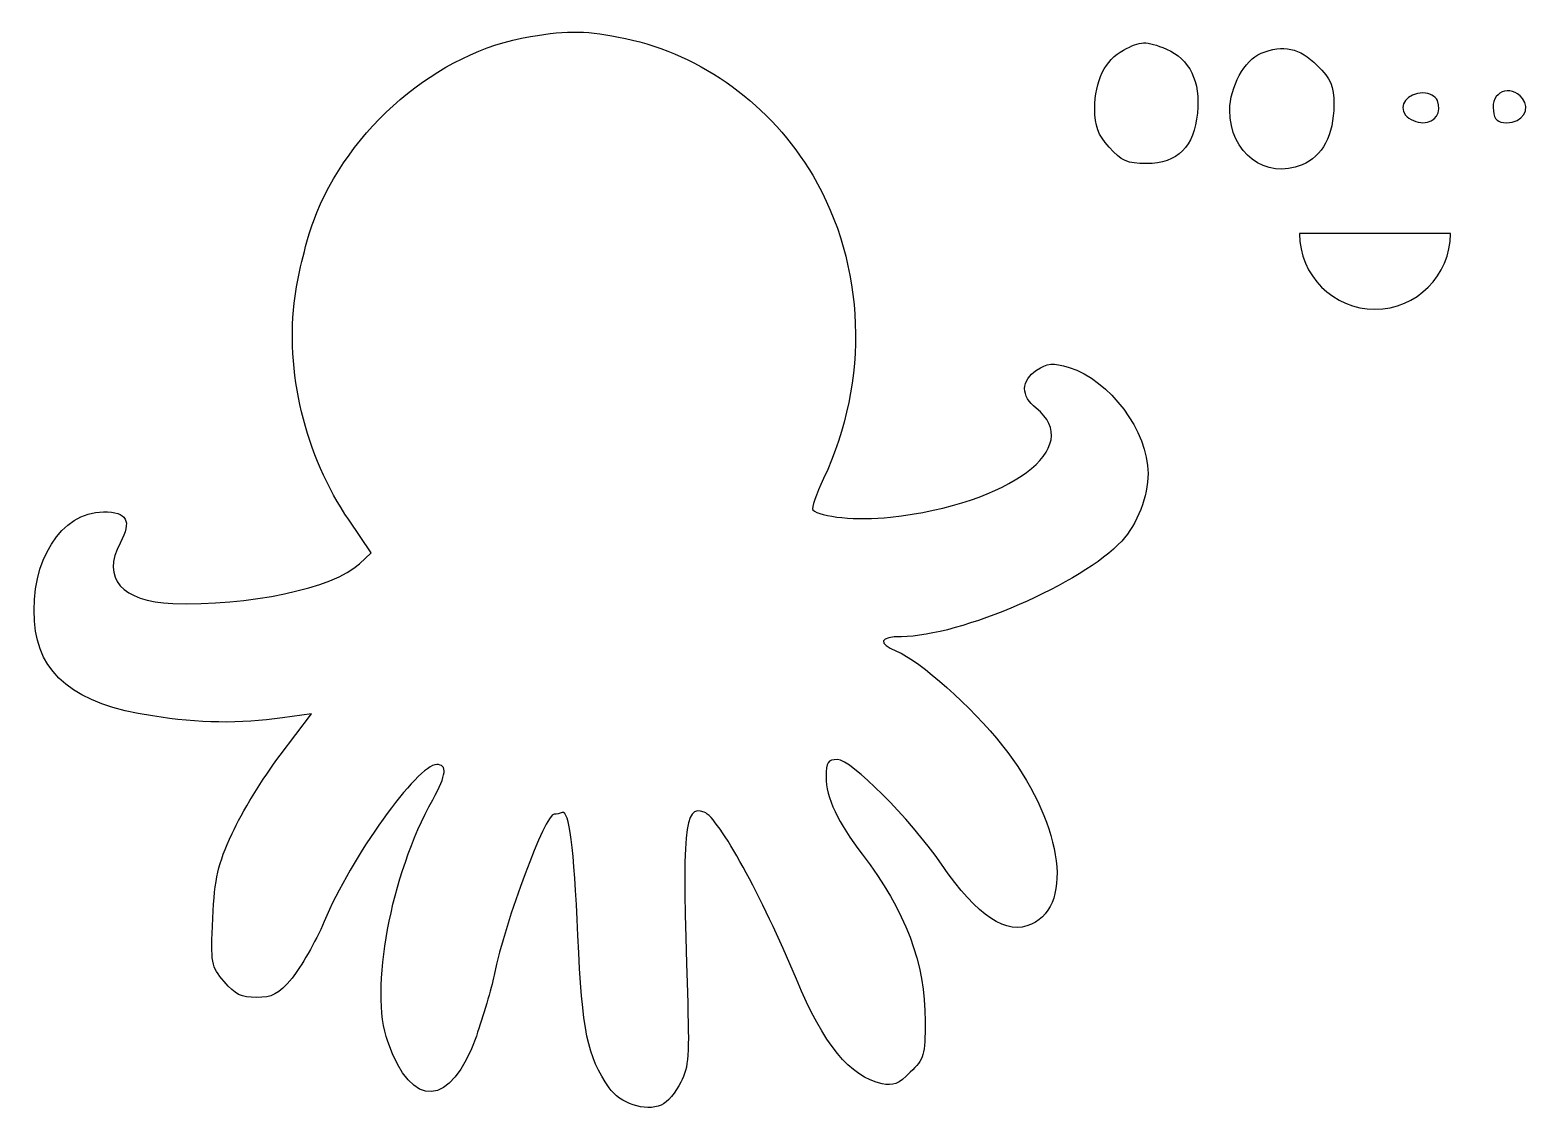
# Model space of a CAD drawing. Header units: centimetres. Extents: x -14.11 to -6.09, y 1.11 to 6.89.
import ezdxf

# ---------------------------------------------------------------- set-up
doc = ezdxf.new("R2010")
doc.units = ezdxf.units.CM
doc.header["$MEASUREMENT"] = 0
doc.layers.add('Layer 1', color=7, linetype='Continuous')

msp = doc.modelspace()

# ---------------------------------------------------------------- linework, layer by layer
at = {"layer": 'Layer 1', "color": 12}
msp.add_open_spline([(-11.43661, 6.85139), (-11.93403, 6.76936), (-12.40764, 6.36455), (-12.59549, 5.86449), (-12.59549, 5.86449), (-12.62989, 5.76924), (-12.67487, 5.59197), (-12.69339, 5.46497), (-12.69339, 5.46497), (-12.74895, 5.0681), (-12.64047, 4.61301), (-12.40499, 4.26905), (-12.40499, 4.26905), (-12.40499, 4.26905), (-12.28593, 4.09443), (-12.28593, 4.09443), (-12.28593, 4.09443), (-12.28593, 4.09443), (-12.34943, 4.03622), (-12.34943, 4.03622), (-12.34943, 4.03622), (-12.48701, 3.90657), (-12.94739, 3.80868), (-13.34691, 3.82455), (-13.34691, 3.82455), (-13.61943, 3.83514), (-13.72791, 3.95949), (-13.62736, 4.14734), (-13.62736, 4.14734), (-13.56387, 4.26641), (-13.59032, 4.31403), (-13.71732, 4.31403), (-13.71732, 4.31403), (-13.94222, 4.31403), (-14.10891, 4.04945), (-14.08509, 3.7293), (-14.08509, 3.7293), (-14.06393, 3.44355), (-13.87078, 3.28745), (-13.45539, 3.22395), (-13.45539, 3.22395), (-13.20668, 3.18426), (-12.98972, 3.18161), (-12.75953, 3.21336), (-12.75953, 3.21336), (-12.75953, 3.21336), (-12.60608, 3.23453), (-12.60608, 3.23453), (-12.60608, 3.23453), (-12.60608, 3.23453), (-12.77276, 3.01493), (-12.77276, 3.01493), (-12.77276, 3.01493), (-12.86537, 2.89322), (-12.97914, 2.70536), (-13.02941, 2.59689), (-13.02941, 2.59689), (-13.10614, 2.42755), (-13.12201, 2.36405), (-13.1326, 2.14445), (-13.1326, 2.14445), (-13.14318, 1.90103), (-13.14318, 1.8878), (-13.07174, 1.80578), (-13.07174, 1.80578), (-13.01353, 1.73699), (-12.98178, 1.72111), (-12.89976, 1.72111), (-12.89976, 1.72111), (-12.8151, 1.72111), (-12.78335, 1.73699), (-12.70926, 1.8243), (-12.70926, 1.8243), (-12.66164, 1.88251), (-12.58491, 2.01745), (-12.53728, 2.12593), (-12.53728, 2.12593), (-12.39705, 2.46724), (-12.03986, 2.96466), (-11.93668, 2.96466), (-11.93668, 2.96466), (-11.87847, 2.96466), (-11.88376, 2.91174), (-11.95784, 2.7768), (-11.95784, 2.7768), (-12.18274, 2.37464), (-12.29651, 1.7608), (-12.19861, 1.48566), (-12.19861, 1.48566), (-12.06897, 1.11789), (-11.86259, 1.13112), (-11.72501, 1.51477), (-11.72501, 1.51477), (-11.68797, 1.62057), (-11.64564, 1.76874), (-11.62976, 1.84018), (-11.62976, 1.84018), (-11.56891, 2.13651), (-11.35724, 2.70007), (-11.30961, 2.70007), (-11.30961, 2.70007), (-11.29639, 2.70007), (-11.27786, 2.70272), (-11.26728, 2.70801), (-11.26728, 2.70801), (-11.22759, 2.72124), (-11.20378, 2.53074), (-11.18261, 2.05184), (-11.18261, 2.05184), (-11.1588, 1.53329), (-11.13234, 1.40893), (-11.01593, 1.2396), (-11.01593, 1.2396), (-10.95772, 1.15493), (-10.82278, 1.10995), (-10.73811, 1.147), (-10.73811, 1.147), (-10.70636, 1.16022), (-10.65874, 1.21579), (-10.63228, 1.2687), (-10.63228, 1.2687), (-10.58995, 1.35072), (-10.5873, 1.41422), (-10.59789, 1.74757), (-10.59789, 1.74757), (-10.62699, 2.61805), (-10.61641, 2.75299), (-10.50793, 2.71066), (-10.50793, 2.71066), (-10.42855, 2.67891), (-10.19836, 2.25822), (-10.0158, 1.81901), (-10.0158, 1.81901), (-9.87028, 1.46979), (-9.73005, 1.29781), (-9.55807, 1.26077), (-9.55807, 1.26077), (-9.49986, 1.24754), (-9.46811, 1.25812), (-9.40726, 1.32162), (-9.40726, 1.32162), (-9.33318, 1.39306), (-9.32789, 1.41422), (-9.32789, 1.59411), (-9.32789, 1.59411), (-9.32789, 1.90632), (-9.43107, 2.18149), (-9.66391, 2.48576), (-9.66391, 2.48576), (-9.79355, 2.65245), (-9.85705, 2.79003), (-9.85705, 2.89851), (-9.85705, 2.89851), (-9.85705, 2.97789), (-9.84911, 2.99111), (-9.7962, 2.99111), (-9.7962, 2.99111), (-9.72211, 2.99111), (-9.4152, 2.68155), (-9.24057, 2.43284), (-9.24057, 2.43284), (-9.04478, 2.14974), (-8.89397, 2.05184), (-8.75906, 2.1127), (-8.75906, 2.1127), (-8.52622, 2.21853), (-8.60295, 2.67626), (-8.91514, 3.0652), (-8.91514, 3.0652), (-9.07918, 3.27422), (-9.35434, 3.51764), (-9.48134, 3.57055), (-9.48134, 3.57055), (-9.58189, 3.61289), (-9.5713, 3.64728), (-9.45489, 3.64728), (-9.45489, 3.64728), (-9.14268, 3.64728), (-8.48389, 3.93303), (-8.27752, 4.15793), (-8.27752, 4.15793), (-8.1955, 4.24789), (-8.13729, 4.3987), (-8.13729, 4.51776), (-8.13729, 4.51776), (-8.13729, 4.7453), (-8.34366, 5.01783), (-8.55797, 5.08397), (-8.55797, 5.08397), (-8.64793, 5.11043), (-8.67439, 5.10779), (-8.7326, 5.07074), (-8.7326, 5.07074), (-8.81724, 5.01518), (-8.81724, 4.93051), (-8.73525, 4.86701), (-8.73525, 4.86701), (-8.47066, 4.65799), (-8.87545, 4.35636), (-9.51309, 4.28493), (-9.51309, 4.28493), (-9.69036, 4.26641), (-9.8888, 4.28493), (-9.92849, 4.32461), (-9.92849, 4.32461), (-9.93643, 4.33255), (-9.90997, 4.40664), (-9.87028, 4.4913), (-9.87028, 4.4913), (-9.62422, 5.01254), (-9.64539, 5.63166), (-9.92849, 6.11055), (-9.92849, 6.11055), (-10.15074, 6.48626), (-10.51851, 6.75349), (-10.92861, 6.8408), (-10.92861, 6.8408), (-11.13234, 6.88314), (-11.23024, 6.88578), (-11.43661, 6.85139)], degree=3, knots=[0, 0, 0, 0, 0.0178571, 0.0178571, 0.0178571, 0.0178571, 0.0357143, 0.0357143, 0.0357143, 0.0357143, 0.0535714, 0.0535714, 0.0535714, 0.0535714, 0.0714286, 0.0714286, 0.0714286, 0.0714286, 0.0892857, 0.0892857, 0.0892857, 0.0892857, 0.1071429, 0.1071429, 0.1071429, 0.1071429, 0.125, 0.125, 0.125, 0.125, 0.1428571, 0.1428571, 0.1428571, 0.1428571, 0.1607143, 0.1607143, 0.1607143, 0.1607143, 0.1785714, 0.1785714, 0.1785714, 0.1785714, 0.1964286, 0.1964286, 0.1964286, 0.1964286, 0.2142857, 0.2142857, 0.2142857, 0.2142857, 0.2321429, 0.2321429, 0.2321429, 0.2321429, 0.25, 0.25, 0.25, 0.25, 0.2678571, 0.2678571, 0.2678571, 0.2678571, 0.2857143, 0.2857143, 0.2857143, 0.2857143, 0.3035714, 0.3035714, 0.3035714, 0.3035714, 0.3214286, 0.3214286, 0.3214286, 0.3214286, 0.3392857, 0.3392857, 0.3392857, 0.3392857, 0.3571429, 0.3571429, 0.3571429, 0.3571429, 0.375, 0.375, 0.375, 0.375, 0.3928571, 0.3928571, 0.3928571, 0.3928571, 0.4107143, 0.4107143, 0.4107143, 0.4107143, 0.4285714, 0.4285714, 0.4285714, 0.4285714, 0.4464286, 0.4464286, 0.4464286, 0.4464286, 0.4642857, 0.4642857, 0.4642857, 0.4642857, 0.4821429, 0.4821429, 0.4821429, 0.4821429, 0.5, 0.5, 0.5, 0.5, 0.5178571, 0.5178571, 0.5178571, 0.5178571, 0.5357143, 0.5357143, 0.5357143, 0.5357143, 0.5535714, 0.5535714, 0.5535714, 0.5535714, 0.5714286, 0.5714286, 0.5714286, 0.5714286, 0.5892857, 0.5892857, 0.5892857, 0.5892857, 0.6071429, 0.6071429, 0.6071429, 0.6071429, 0.625, 0.625, 0.625, 0.625, 0.6428571, 0.6428571, 0.6428571, 0.6428571, 0.6607143, 0.6607143, 0.6607143, 0.6607143, 0.6785714, 0.6785714, 0.6785714, 0.6785714, 0.6964286, 0.6964286, 0.6964286, 0.6964286, 0.7142857, 0.7142857, 0.7142857, 0.7142857, 0.7321429, 0.7321429, 0.7321429, 0.7321429, 0.75, 0.75, 0.75, 0.75, 0.7678571, 0.7678571, 0.7678571, 0.7678571, 0.7857143, 0.7857143, 0.7857143, 0.7857143, 0.8035714, 0.8035714, 0.8035714, 0.8035714, 0.8214286, 0.8214286, 0.8214286, 0.8214286, 0.8392857, 0.8392857, 0.8392857, 0.8392857, 0.8571429, 0.8571429, 0.8571429, 0.8571429, 0.875, 0.875, 0.875, 0.875, 0.8928571, 0.8928571, 0.8928571, 0.8928571, 0.9107143, 0.9107143, 0.9107143, 0.9107143, 0.9285714, 0.9285714, 0.9285714, 0.9285714, 0.9464286, 0.9464286, 0.9464286, 0.9464286, 0.9642857, 0.9642857, 0.9642857, 0.9642857, 1, 1, 1, 1], dxfattribs=at)
at = {"layer": 'Layer 1'}
for points, knots in [([(-8.26823, 6.77863), (-8.36612, 6.72836), (-8.42169, 6.61194), (-8.42169, 6.46642), (-8.42169, 6.46642), (-8.42169, 6.37117), (-8.40581, 6.32884), (-8.34496, 6.26005), (-8.34496, 6.26005), (-8.27881, 6.18597), (-8.24971, 6.17274), (-8.14652, 6.17274), (-8.14652, 6.17274), (-7.97983, 6.17274), (-7.88987, 6.26269), (-7.874, 6.44261), (-7.874, 6.44261), (-7.85548, 6.61194), (-7.91633, 6.73101), (-8.03804, 6.78392), (-8.03804, 6.78392), (-8.14917, 6.8289), (-8.17827, 6.8289), (-8.26823, 6.77863)], [0, 0, 0, 0, 0.1428571, 0.1428571, 0.1428571, 0.1428571, 0.2857143, 0.2857143, 0.2857143, 0.2857143, 0.4285714, 0.4285714, 0.4285714, 0.4285714, 0.5714286, 0.5714286, 0.5714286, 0.5714286, 0.7142857, 0.7142857, 0.7142857, 0.7142857, 1, 1, 1, 1]), ([(-7.53401, 6.76143), (-7.62132, 6.72704), (-7.7007, 6.58152), (-7.7007, 6.45716), (-7.7007, 6.45716), (-7.7007, 6.22962), (-7.5102, 6.0841), (-7.31441, 6.16612), (-7.31441, 6.16612), (-7.20593, 6.2111), (-7.14507, 6.32487), (-7.14507, 6.48627), (-7.14507, 6.48627), (-7.14507, 6.58945), (-7.1583, 6.6212), (-7.23503, 6.69793), (-7.23503, 6.69793), (-7.32764, 6.79054), (-7.41495, 6.80906), (-7.53401, 6.76143)], [0, 0, 0, 0, 0.1666667, 0.1666667, 0.1666667, 0.1666667, 0.3333333, 0.3333333, 0.3333333, 0.3333333, 0.5, 0.5, 0.5, 0.5, 0.6666667, 0.6666667, 0.6666667, 0.6666667, 1, 1, 1, 1]), ([(-6.52243, 5.79834), (-6.52243, 5.5757), (-6.70261, 5.39532), (-6.92526, 5.3954), (-6.92526, 5.3954), (-7.1479, 5.3954), (-7.32809, 5.57578), (-7.32809, 5.79834), (-7.32809, 5.79834), (-7.32809, 5.7987), (-7.32809, 5.79906), (-7.32809, 5.79943), (-7.32809, 5.79943), (-7.32809, 5.79943), (-6.52243, 5.79943), (-6.52243, 5.79943), (-6.52243, 5.79943), (-6.52243, 5.79906), (-6.52243, 5.7987), (-6.52243, 5.79834)], [0, 0, 0, 0, 0.1666667, 0.1666667, 0.1666667, 0.1666667, 0.3333333, 0.3333333, 0.3333333, 0.3333333, 0.5, 0.5, 0.5, 0.5, 0.6666667, 0.6666667, 0.6666667, 0.6666667, 1, 1, 1, 1])]:
    msp.add_open_spline(points, degree=3, knots=knots, dxfattribs=at)
at = {"layer": 'Layer 1', "color": 7}
for points, knots in [([(-6.13701, 6.52066), (-6.09203, 6.4651), (-6.13701, 6.39102), (-6.22168, 6.39102), (-6.22168, 6.39102), (-6.2693, 6.39102), (-6.28782, 6.40689), (-6.29311, 6.45452), (-6.29311, 6.45452), (-6.30899, 6.55506), (-6.20316, 6.60004), (-6.13701, 6.52066)], [0, 0, 0, 0, 0.25, 0.25, 0.25, 0.25, 0.5, 0.5, 0.5, 0.5, 1, 1, 1, 1]), ([(-6.59209, 6.51008), (-6.56828, 6.44658), (-6.60268, 6.39102), (-6.66882, 6.39102), (-6.66882, 6.39102), (-6.70057, 6.39102), (-6.74291, 6.40954), (-6.76143, 6.4307), (-6.76143, 6.4307), (-6.80376, 6.48362), (-6.75349, 6.54977), (-6.66882, 6.54977), (-6.66882, 6.54977), (-6.63443, 6.54977), (-6.60268, 6.53124), (-6.59209, 6.51008)], [0, 0, 0, 0, 0.2, 0.2, 0.2, 0.2, 0.4, 0.4, 0.4, 0.4, 0.6, 0.6, 0.6, 0.6, 1, 1, 1, 1])]:
    msp.add_open_spline(points, degree=3, knots=knots, dxfattribs=at)

doc.saveas('drawing.dxf')
